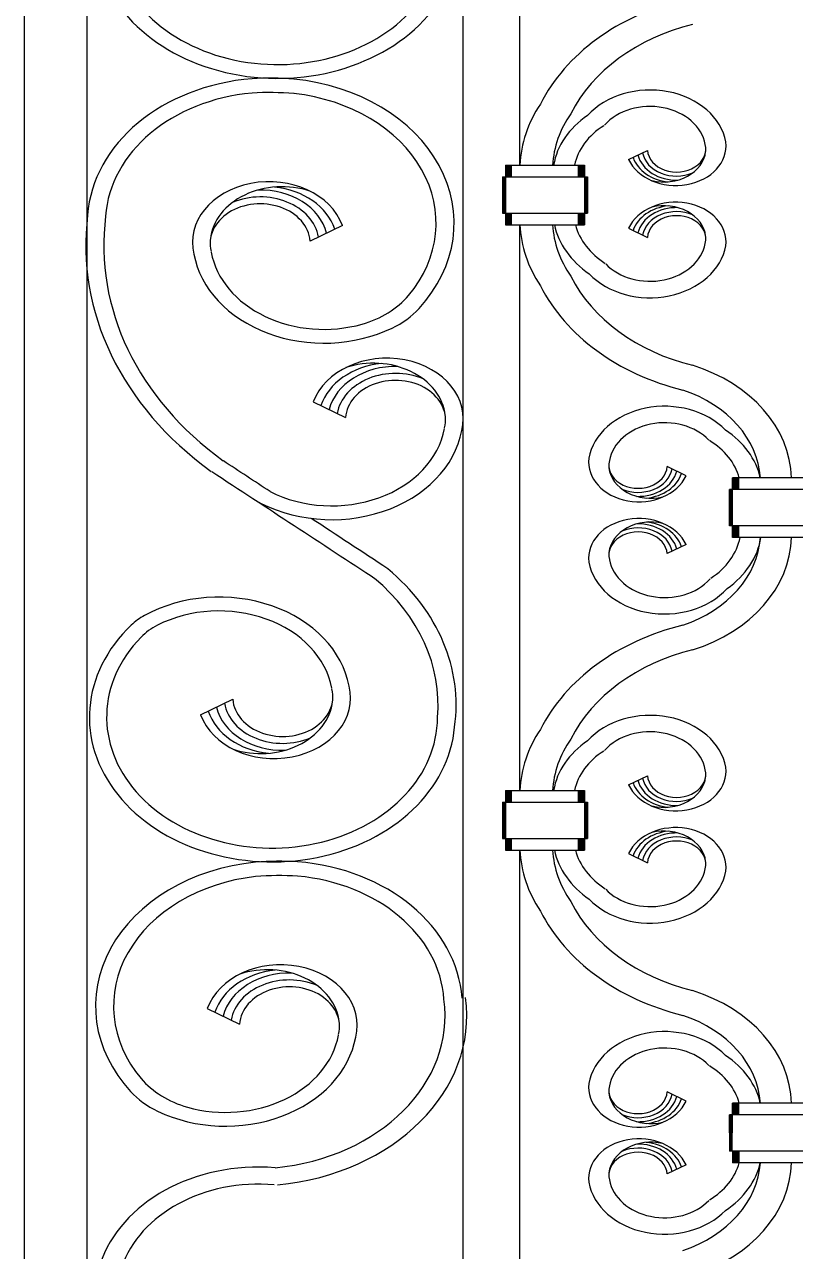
# Model space of a CAD drawing. Header units: inches. Extents: x 60.8 to 83.7, y 23.1 to 43.8.
# Drawn here: x 66.774 to 67.202, y 25.666 to 26.347 of the extents above; entities that cross this region are included whole.
import ezdxf

# ---------------------------------------------------------------- set-up
doc = ezdxf.new("R2010")
doc.units = ezdxf.units.IN
doc.header["$LTSCALE"] = 0.9
doc.header["$MEASUREMENT"] = 0
doc.styles.get("Standard").update_dxf_attribs({"font": 'arial.ttf'})
doc.dimstyles.get("Standard").update_dxf_attribs({"dimtxt": 0.18, "dimasz": 0.18, "dimexe": 0.18, "dimexo": 0.0625, "dimgap": 0.09, "dimtad": 0, "dimtoh": 1, "dimdec": 4, "dimzin": 0, "dimdsep": 46, "dimtxsty": 'Standard', "dimblk": 'OBLIQUE', "dimcen": 0.09, "dimadec": 0, "dimazin": 0, "dimtfac": 1, "dimtdec": 4, "dimtofl": 0, "dimtmove": 0, "dimatfit": 3, "dimldrblk": 'OBLIQUE', "dimfxl": 1, "dimtolj": 1, "dimtzin": 0, "dimarcsym": 0})

# ---------------------------------------------------------------- blocks, each defined once
blk = doc.blocks.new('_Oblique')
at = {"color": 0, "linetype": 'ByBlock', "lineweight": -2}
blk.add_line((-0.5, -0.5), (0.5, 0.5), dxfattribs=at)
blk = doc.blocks.new('*D23')
at = {"color": 0, "lineweight": -2, "transparency": 16777216}
for p, q in [((68.27376, 26.7741), (68.77471, 26.7741)), ((68.59471, 26.7741), (68.59471, 26.23749)), ((68.59471, 24.77018), (68.59471, 25.30679)), ((68.27376, 24.77018), (68.77471, 24.77018))]:
    blk.add_line(p, q, dxfattribs=at)
at = {"layer": 'Defpoints', "color": 0, "lineweight": 9, "transparency": 16777216}
for p in [(66.77376, 26.7741), (66.77376, 24.77018), (68.59471, 24.77018)]:
    blk.add_point(p, dxfattribs=at)
at = {"color": 0, "lineweight": -2, "transparency": 16777216, "xscale": 0.18, "yscale": 0.18, "zscale": 0.18}
for p, rotation in [((68.59471, 26.7741), 90), ((68.59471, 24.77018), 270)]:
    blk.add_blockref('_Oblique', p, dxfattribs=dict(at, rotation=rotation))
at = {"color": 0, "lineweight": 9, "transparency": 16777216, "insert": (68.59471, 25.77214), "char_height": 0.18, "attachment_point": 5, "rotation": 90}
blk.add_mtext('\\A1;2.0039', dxfattribs=at)

msp = doc.modelspace()

# ---------------------------------------------------------------- linework, layer by layer
at = {"lineweight": 9}
for p, q in [((66.77376, 24.77018), (66.77376, 26.7741)), ((66.77376, 24.77018), (66.77376, 26.7741)), ((66.8083, 26.75737), (66.8083, 25.73146)), ((67.01744, 26.58217), (67.01744, 25.73146)), ((67.04881, 26.55446), (67.04881, 26.26933)), ((67.1095, 26.27248), (67.11994, 26.27755)), ((67.04108, 26.26933), (67.08505, 26.26933)), ((67.04108, 26.26933), (67.04108, 26.23623)), ((67.04189, 26.26933), (67.04189, 26.26289)), ((67.04254, 26.26933), (67.04254, 26.26289)), ((67.04303, 26.26933), (67.04303, 26.26289)), ((67.04344, 26.26933), (67.04344, 26.26289)), ((67.04377, 26.26933), (67.04377, 26.26289)), ((67.04401, 26.26933), (67.04401, 26.26289)), ((67.04417, 26.26933), (67.04417, 26.26289)), ((67.0814, 26.26933), (67.0814, 26.26289)), ((67.08196, 26.26933), (67.08196, 26.26289)), ((67.08212, 26.26933), (67.08212, 26.26289)), ((67.08236, 26.26933), (67.08236, 26.26289)), ((67.08269, 26.26933), (67.08269, 26.26289)), ((67.0831, 26.26933), (67.0831, 26.26289)), ((67.08359, 26.26933), (67.08359, 26.26289)), ((67.08424, 26.26933), (67.08424, 26.26289)), ((67.08505, 26.26933), (67.08505, 26.26289)), ((67.08505, 26.26933), (67.08505, 26.23623)), ((67.03945, 26.26289), (67.08668, 26.26289)), ((67.03945, 26.26289), (67.03945, 26.24268)), ((67.03994, 26.26289), (67.03994, 26.24268)), ((67.04034, 26.26289), (67.04034, 26.24268)), ((67.04067, 26.26289), (67.04067, 26.24268)), ((67.04083, 26.26289), (67.04083, 26.24268)), ((67.0853, 26.26289), (67.0853, 26.24268)), ((67.08546, 26.26289), (67.08546, 26.24268)), ((67.08578, 26.26289), (67.08578, 26.24268)), ((67.08619, 26.26289), (67.08619, 26.24268)), ((67.08668, 26.26289), (67.08668, 26.24268)), ((67.03945, 26.24268), (67.08668, 26.24268)), ((67.04189, 26.24268), (67.04189, 26.23623)), ((67.04254, 26.24268), (67.04254, 26.23623)), ((67.04303, 26.24268), (67.04303, 26.23623)), ((67.04344, 26.24268), (67.04344, 26.23623)), ((67.04377, 26.24268), (67.04377, 26.23623)), ((67.04401, 26.24268), (67.04401, 26.23623)), ((67.04417, 26.24268), (67.04417, 26.23623)), ((67.0814, 26.24268), (67.0814, 26.23623)), ((67.08196, 26.24268), (67.08196, 26.23623)), ((67.08212, 26.24268), (67.08212, 26.23623)), ((67.08236, 26.24268), (67.08236, 26.23623)), ((67.08269, 26.24268), (67.08269, 26.23623)), ((67.0831, 26.24268), (67.0831, 26.23623)), ((67.08359, 26.24268), (67.08359, 26.23623)), ((67.08424, 26.24268), (67.08424, 26.23623)), ((67.08505, 26.24268), (67.08505, 26.23623)), ((66.95044, 26.23584), (66.93255, 26.22715)), ((67.04108, 26.23623), (67.08505, 26.23623)), ((67.04881, 26.23623), (67.04881, 25.92178)), ((67.1095, 26.23424), (67.11994, 26.22917)), ((66.93421, 26.13774), (66.9521, 26.12905)), ((67.1414, 26.09671), (67.13096, 26.10178)), ((67.26055, 26.09556), (67.16716, 26.09556)), ((67.16716, 26.06246), (67.16716, 26.09556)), ((67.16716, 26.08911), (67.16716, 26.09556)), ((67.16798, 26.08911), (67.16798, 26.09556)), ((67.16863, 26.08911), (67.16863, 26.09556)), ((67.16912, 26.08911), (67.16912, 26.09556)), ((67.16952, 26.08911), (67.16952, 26.09556)), ((67.16985, 26.08911), (67.16985, 26.09556)), ((67.17009, 26.08911), (67.17009, 26.09556)), ((67.17026, 26.08911), (67.17026, 26.09556)), ((67.17081, 26.08911), (67.17081, 26.09556)), ((67.26218, 26.08911), (67.16553, 26.08911)), ((67.16553, 26.0689), (67.16553, 26.08911)), ((67.16602, 26.0689), (67.16602, 26.08911)), ((67.16643, 26.0689), (67.16643, 26.08911)), ((67.16675, 26.0689), (67.16675, 26.08911)), ((67.16692, 26.0689), (67.16692, 26.08911)), ((67.26218, 26.0689), (67.16553, 26.0689)), ((67.16716, 26.06246), (67.16716, 26.0689)), ((67.26055, 26.06246), (67.16716, 26.06246)), ((67.16798, 26.06246), (67.16798, 26.0689)), ((67.16863, 26.06246), (67.16863, 26.0689)), ((67.16912, 26.06246), (67.16912, 26.0689)), ((67.16952, 26.06246), (67.16952, 26.0689)), ((67.16985, 26.06246), (67.16985, 26.0689)), ((67.17009, 26.06246), (67.17009, 26.0689)), ((67.17026, 26.06246), (67.17026, 26.0689)), ((67.17081, 26.06246), (67.17081, 26.0689)), ((67.1414, 26.05847), (67.13096, 26.0534)), ((66.87158, 25.96379), (66.88948, 25.97249)), ((67.1095, 25.92493), (67.11994, 25.93)), ((67.04108, 25.92178), (67.08505, 25.92178)), ((67.04108, 25.92178), (67.04108, 25.88868)), ((67.04189, 25.92178), (67.04189, 25.91534)), ((67.04254, 25.92178), (67.04254, 25.91534)), ((67.04303, 25.92178), (67.04303, 25.91534)), ((67.04344, 25.92178), (67.04344, 25.91534)), ((67.04377, 25.92178), (67.04377, 25.91534)), ((67.04401, 25.92178), (67.04401, 25.91534)), ((67.04417, 25.92178), (67.04417, 25.91534)), ((67.0814, 25.92178), (67.0814, 25.91534)), ((67.08196, 25.92178), (67.08196, 25.91534)), ((67.08212, 25.92178), (67.08212, 25.91534)), ((67.08236, 25.92178), (67.08236, 25.91534)), ((67.08269, 25.92178), (67.08269, 25.91534)), ((67.0831, 25.92178), (67.0831, 25.91534)), ((67.08359, 25.92178), (67.08359, 25.91534)), ((67.08424, 25.92178), (67.08424, 25.91534)), ((67.08505, 25.92178), (67.08505, 25.91534)), ((67.08505, 25.92178), (67.08505, 25.88868)), ((67.03945, 25.91534), (67.08668, 25.91534)), ((67.03945, 25.91534), (67.03945, 25.89513)), ((67.03994, 25.91534), (67.03994, 25.89513)), ((67.04034, 25.91534), (67.04034, 25.89513)), ((67.04067, 25.91534), (67.04067, 25.89513)), ((67.04083, 25.91534), (67.04083, 25.89513)), ((67.0853, 25.91534), (67.0853, 25.89513)), ((67.08546, 25.91534), (67.08546, 25.89513)), ((67.08578, 25.91534), (67.08578, 25.89513)), ((67.08619, 25.91534), (67.08619, 25.89513)), ((67.08668, 25.91534), (67.08668, 25.89513)), ((67.03945, 25.89513), (67.08668, 25.89513)), ((67.04189, 25.89513), (67.04189, 25.88868)), ((67.04254, 25.89513), (67.04254, 25.88868)), ((67.04303, 25.89513), (67.04303, 25.88868)), ((67.04344, 25.89513), (67.04344, 25.88868)), ((67.04377, 25.89513), (67.04377, 25.88868)), ((67.04401, 25.89513), (67.04401, 25.88868)), ((67.04417, 25.89513), (67.04417, 25.88868)), ((67.0814, 25.89513), (67.0814, 25.88868)), ((67.08196, 25.89513), (67.08196, 25.88868)), ((67.08212, 25.89513), (67.08212, 25.88868)), ((67.08236, 25.89513), (67.08236, 25.88868)), ((67.08269, 25.89513), (67.08269, 25.88868)), ((67.0831, 25.89513), (67.0831, 25.88868)), ((67.08359, 25.89513), (67.08359, 25.88868)), ((67.08424, 25.89513), (67.08424, 25.88868)), ((67.08505, 25.89513), (67.08505, 25.88868)), ((67.04108, 25.88868), (67.08505, 25.88868)), ((67.04881, 25.88868), (67.04881, 25.73146)), ((67.1095, 25.8867), (67.11994, 25.88162)), ((66.87529, 25.80064), (66.89319, 25.79195)), ((67.1414, 25.74916), (67.13096, 25.75423)), ((67.26055, 25.74801), (67.16716, 25.74801)), ((67.16716, 25.73146), (67.16716, 25.74801)), ((67.16716, 25.74156), (67.16716, 25.74801)), ((67.16798, 25.74156), (67.16798, 25.74801)), ((67.16863, 25.74156), (67.16863, 25.74801)), ((67.16912, 25.74156), (67.16912, 25.74801)), ((67.16952, 25.74156), (67.16952, 25.74801)), ((67.16985, 25.74156), (67.16985, 25.74801)), ((67.17009, 25.74156), (67.17009, 25.74801)), ((67.17026, 25.74156), (67.17026, 25.74801)), ((67.17081, 25.74156), (67.17081, 25.74801)), ((67.26218, 25.74156), (67.16553, 25.74156)), ((67.16553, 25.73146), (67.16553, 25.74156)), ((67.16602, 25.73146), (67.16602, 25.74156)), ((67.16643, 25.73146), (67.16643, 25.74156)), ((67.16675, 25.73146), (67.16675, 25.74156)), ((66.8083, 25.73146), (66.8083, 25.19359)), ((67.01744, 25.73146), (67.01744, 25.35909)), ((67.04881, 25.73146), (67.04881, 25.57424)), ((67.16553, 25.73146), (67.16553, 25.72136)), ((67.16602, 25.73146), (67.16602, 25.72136)), ((67.16643, 25.73146), (67.16643, 25.72136)), ((67.16675, 25.73146), (67.16675, 25.72136)), ((67.16692, 25.73146), (67.16692, 25.72136)), ((67.26218, 25.72136), (67.16553, 25.72136)), ((67.16716, 25.72136), (67.16716, 25.71491)), ((67.26055, 25.71491), (67.16716, 25.71491)), ((67.16798, 25.72136), (67.16798, 25.71491)), ((67.16863, 25.72136), (67.16863, 25.71491)), ((67.16912, 25.72136), (67.16912, 25.71491)), ((67.16952, 25.72136), (67.16952, 25.71491)), ((67.16985, 25.72136), (67.16985, 25.71491)), ((67.17009, 25.72136), (67.17009, 25.71491)), ((67.17026, 25.72136), (67.17026, 25.71491)), ((67.17081, 25.72136), (67.17081, 25.71491)), ((67.1414, 25.71376), (67.13096, 25.70869))]:
    msp.add_line(p, q, dxfattribs=at)
for centre, major_axis, start_param, end_param in [((66.91432, 26.39796), (-0.1016, 0), 0.067786, 3.832357), ((66.91439, 26.39801), (-0.09196, 0), 0.003382, 3.798764), ((67.17699, 26.2664), (0.12551, 0), 1.872886, 2.761174), ((67.17699, 26.2664), (0.10733, 0), 1.872886, 2.761174), ((66.91061, 26.23713), (-0.10193, 0), -1.468682, -0.054484), ((66.91012, 26.20578), (0.14136, 0), 1.475825, 1.640866), ((66.91061, 26.23713), (-0.10193, 0), 2.51278, 4.585373), ((66.91061, 26.23713), (-0.09189, 0), -1.457485, -0.052077), ((66.9101, 26.20757), (0.12903, 0), 1.46654, 1.64739), ((66.91061, 26.23713), (0.09189, 0), -0.58636, 1.429822), ((67.12139, 26.27739), (-0.04258, 0), 3.284716, 5.66399), ((67.14925, 26.26643), (0.10026, 0), 2.658604, 3.104981), ((67.12139, 26.27739), (-0.03101, 0), 3.284716, 5.66399), ((67.14971, 26.26652), (0.08255, 0), 2.639948, 3.098576), ((67.12229, 26.26387), (-0.05489, 0), -0.865728, -0.126108), ((67.12246, 26.26405), (0.04351, 0), 2.231024, 2.98765), ((67.13571, 26.28014), (0.02795, 0), 3.495356, 6.376283), ((67.13616, 26.27834), (-0.01625, 0), 0.061988, 3.34072), ((67.1346, 26.27842), (0.02342, 0), 3.400397, 4.58213), ((67.13616, 26.27834), (0.02191, 0), 3.336638, 4.746157), ((67.13616, 26.27834), (0.01908, 0), 3.280941, 5.200817), ((67.12904, 26.27841), (0.02334, 0), 4.422247, 6.202245), ((66.90961, 26.22648), (-0.04251, 0), 3.423534, 6.479359), ((66.91693, 26.22568), (-0.04001, 0), 4.315479, 6.202245), ((66.90474, 26.22578), (-0.03757, 0), 3.336638, 4.746157), ((66.9074, 26.22565), (-0.04015, 0), 3.400397, 4.58213), ((66.90474, 26.22578), (0.02786, 0), 0.061988, 3.34072), ((66.90474, 26.22578), (0.03271, 0), 0.139349, 2.059224), ((67.13571, 26.22658), (-0.02795, 0), 3.048495, 5.929422), ((67.1346, 26.2283), (0.02342, 0), 1.701055, 2.882789), ((67.12904, 26.22831), (0.02334, 0), 0.08094, 1.860939), ((67.02323, 26.22464), (-0.21545, 0), -0.099181, 0.827599), ((67.02323, 26.22464), (0.20542, 0), 3.041304, 3.969191), ((67.13616, 26.22838), (0.02191, 0), 1.537028, 2.946547), ((67.13616, 26.22838), (0.01908, 0), 1.082368, 3.002244), ((67.13616, 26.22838), (-0.01625, 0), 2.942465, 6.221198), ((67.14925, 26.23914), (-0.10026, 0), 0.036611, 0.482989), ((67.14971, 26.23904), (-0.08255, 0), 0.043017, 0.501645), ((67.12663, 26.24413), (-0.05926, 0), 0.169247, 0.850292), ((67.1264, 26.24388), (0.04748, 0), 3.346569, 4.030972), ((67.12139, 26.22933), (0.03101, 0), 3.793341, 6.140062), ((66.94017, 26.22816), (-0.07301, 0), 0.143123, 2.115593), ((66.94017, 26.22816), (-0.0633, 0), 0.143123, 1.912662), ((67.12139, 26.22933), (0.04258, 0), 3.793341, 6.140062), ((67.17699, 26.23916), (0.10733, 0), 3.522011, 4.4103), ((67.17699, 26.23916), (0.12551, 0), 3.522011, 4.4103), ((66.94404, 26.21956), (0.05176, 0), -1.228931, -0.58636), ((66.95118, 26.21378), (0.05176, 0), -1.026, -0.628813), ((66.97504, 26.12838), (-0.04251, 0), 2.945419, 6.001244), ((66.97725, 26.12755), (-0.04015, 0), -1.440537, -0.258804), ((66.97991, 26.12768), (0.03757, 0), 1.537028, 2.946547), ((66.96771, 26.12758), (-0.04001, 0), 3.222533, 5.109299), ((67.11321, 26.09422), (-0.08676, 0), 3.161138, 4.336531), ((66.97991, 26.12768), (0.03271, 0), 1.082368, 3.002244), ((66.97991, 26.12768), (-0.02786, 0), 2.942465, 6.221198), ((67.11196, 26.09275), (0.07084, 0), 0.050042, 1.169155), ((67.1295, 26.10162), (-0.04258, 0), 3.793341, 6.140062), ((67.1295, 26.10162), (-0.03101, 0), 3.793341, 6.140062), ((66.94448, 26.13006), (0.07301, 0), 4.080634, 6.140062), ((66.94448, 26.13006), (0.0633, 0), 4.141052, 6.140062), ((67.12692, 26.08777), (-0.05661, 0), 3.316258, 4.013205), ((67.12708, 26.08804), (-0.04491, 0), 3.354626, 4.058509), ((24.4271, -14.52792), (66.62819, 0), 0.879398, 0.879904), ((67.11518, 26.10437), (0.02795, 0), 3.048495, 5.929422), ((67.11474, 26.10258), (0.01625, 0), 2.942465, 6.221198), ((24.4271, -14.52792), (66.61815, 0), 0.878123, 0.879904), ((67.12185, 26.10264), (-0.02334, 0), 0.08094, 1.860939), ((67.11474, 26.10258), (-0.01908, 0), 1.082368, 3.002244), ((67.11474, 26.10258), (-0.02191, 0), 1.537028, 2.946547), ((67.11629, 26.10265), (-0.02342, 0), 1.701055, 2.882789), ((24.4271, -14.52792), (66.62819, 0), 0.878123, 0.878954), ((67.11518, 26.05081), (-0.02795, 0), 3.495356, 6.376283), ((67.12185, 26.05255), (0.02334, 0), 1.280654, 3.060652), ((67.11474, 26.05261), (-0.02191, 0), 3.336638, 4.746157), ((67.11629, 26.05253), (0.02342, 0), 0.258804, 1.440537), ((67.11474, 26.05261), (0.01625, 0), 0.061988, 3.34072), ((67.11474, 26.05261), (-0.01908, 0), 3.280941, 5.200817), ((67.11196, 26.06526), (0.07084, 0), -1.169155, -0.050042), ((67.11321, 26.0638), (0.08676, 0), -1.194939, -0.019545), ((67.12599, 26.06782), (0.04594, 0), -0.88405, -0.147937), ((67.12607, 26.06799), (-0.05741, 0), 2.296601, 3.019571), ((67.1295, 26.05356), (0.04258, 0), 3.284716, 5.66399), ((67.1295, 26.05356), (0.03101, 0), 3.284716, 5.66399), ((66.8742, 25.96933), (0.13945, 0), -0.111455, 0.756235), ((66.8742, 25.96933), (0.13945, 0), -0.111455, 0.756235), ((66.8742, 25.96933), (0.12941, 0), -0.0686, 0.756235), ((66.88185, 25.97147), (-0.07301, 0), 3.284716, 5.314444), ((66.88185, 25.97147), (-0.0633, 0), 3.284716, 5.283454), ((66.86102, 25.99546), (-0.03622, 0), -0.968741, -0.690765), ((66.91141, 25.9625), (0.1016, 0), 2.450828, 6.215399), ((66.86722, 25.9895), (0.03622, 0), 2.141861, 2.484421), ((67.17699, 25.91885), (0.12551, 0), 1.872886, 2.761174), ((66.91135, 25.96256), (0.09196, 0), 2.484421, 6.279803), ((67.17699, 25.91885), (-0.10733, 0), -1.268707, -0.380418), ((66.91242, 25.97315), (-0.04251, 0), 0.281942, 3.337766), ((66.91728, 25.97385), (0.02786, 0), 3.20358, 6.482313), ((66.91728, 25.97385), (-0.03757, 0), 0.195046, 1.604564), ((66.91728, 25.97385), (0.03271, 0), 3.280941, 5.200817), ((66.90509, 25.97396), (-0.04001, 0), 1.173886, 3.060652), ((66.91463, 25.97398), (-0.04015, 0), 0.258804, 1.440537), ((67.12139, 25.92984), (-0.04258, 0), 3.284716, 5.66399), ((67.14925, 25.91888), (0.10026, 0), 2.658604, 3.104981), ((67.12139, 25.92984), (-0.03101, 0), 3.284716, 5.66399), ((67.14971, 25.91897), (0.08255, 0), 2.639948, 3.098576), ((67.12229, 25.91632), (-0.05489, 0), -0.865728, -0.126108), ((67.12246, 25.9165), (-0.04351, 0), -0.910569, -0.153942), ((67.13571, 25.93259), (0.02795, 0), 3.495356, 6.376283), ((67.13616, 25.9308), (-0.01625, 0), 0.061988, 3.34072), ((67.1346, 25.93087), (0.02342, 0), 3.400397, 4.58213), ((67.13616, 25.9308), (0.02191, 0), 3.336638, 4.746157), ((67.13616, 25.9308), (0.01908, 0), 3.280941, 5.200817), ((67.12904, 25.93086), (0.02334, 0), 4.422247, 6.202245), ((67.13571, 25.87903), (-0.02795, 0), 3.048495, 5.929422), ((67.1346, 25.88075), (0.02342, 0), 1.701055, 2.882789), ((67.12904, 25.88077), (0.02334, 0), 0.08094, 1.860939), ((67.13616, 25.88083), (0.02191, 0), 1.537028, 2.946547), ((67.13616, 25.88083), (0.01908, 0), 1.082368, 3.002244), ((67.13616, 25.88083), (-0.01625, 0), 2.942465, 6.221198), ((67.14925, 25.89159), (-0.10026, 0), 0.036611, 0.482989), ((67.14971, 25.89149), (-0.08255, 0), 0.043017, 0.501645), ((67.12663, 25.89658), (-0.05926, 0), 0.169247, 0.850292), ((67.1264, 25.89633), (-0.04748, 0), 0.204977, 0.889379), ((66.91512, 25.80193), (0.10193, 0), 1.697812, 3.770406), ((66.91562, 25.77058), (0.14136, 0), 1.500726, 1.665768), ((66.91512, 25.80193), (0.10193, 0), 0.054484, 1.468682), ((67.12139, 25.88178), (0.03101, 0), 3.793341, 6.140062), ((66.91512, 25.80193), (-0.09189, 0), -1.429822, 0.58636), ((66.91564, 25.77237), (-0.12903, 0), 4.635796, 4.816645), ((66.91512, 25.80193), (-0.09189, 0), 3.19367, 4.599078), ((67.12139, 25.88178), (0.04258, 0), 3.793341, 6.140062), ((67.17699, 25.89162), (0.10733, 0), 3.522011, 4.4103), ((67.17699, 25.89162), (0.12551, 0), 3.522011, 4.4103), ((66.91613, 25.79128), (0.04251, 0), -0.196174, 2.859651), ((66.91834, 25.79045), (0.04015, 0), 1.701055, 2.882789), ((66.921, 25.79058), (-0.03757, 0), 4.678621, 6.08814), ((66.921, 25.79058), (-0.03271, 0), 4.223961, 6.143837), ((66.9088, 25.79048), (-0.04001, 0), 3.222533, 5.109299), ((66.921, 25.79058), (0.02786, 0), -0.199128, 3.079605), ((67.11321, 25.74667), (-0.08676, 0), 3.161138, 4.336531), ((66.89994, 25.79657), (0.10757, 0), -1.449335, 0.107666), ((66.89994, 25.79657), (0.11964, 0), -1.449335, 0.107666), ((67.11196, 25.74521), (0.07084, 0), 0.050042, 1.169155), ((67.1295, 25.75407), (-0.04258, 0), 3.793341, 6.140062), ((66.88557, 25.79296), (-0.07301, 0), 1.026, 2.998469), ((66.88557, 25.79296), (-0.0633, 0), 1.228931, 2.998469), ((67.1295, 25.75407), (-0.03101, 0), 3.793341, 6.140062), ((67.12692, 25.74023), (-0.05661, 0), 3.316258, 4.013205), ((67.12708, 25.7405), (-0.04491, 0), 3.354626, 4.058509), ((66.8817, 25.78436), (-0.05176, 0), 0.58636, 1.228931), ((67.11518, 25.75682), (0.02795, 0), 3.048495, 5.929422), ((67.11474, 25.75503), (0.01625, 0), 2.942465, 6.221198), ((66.87456, 25.77858), (-0.05176, 0), 0.628813, 1.026), ((67.12185, 25.75509), (-0.02334, 0), 0.08094, 1.860939), ((67.11474, 25.75503), (-0.01908, 0), 1.082368, 3.002244), ((67.11474, 25.75503), (-0.02191, 0), 1.537028, 2.946547), ((67.11629, 25.7551), (-0.02342, 0), 1.701055, 2.882789), ((67.11518, 25.7061), (-0.02795, 0), 3.495356, 6.376283), ((67.11474, 25.70789), (0.01625, 0), 0.061988, 3.34072), ((67.12185, 25.70783), (0.02334, 0), 1.280654, 3.060652), ((67.11474, 25.70789), (-0.01908, 0), 3.280941, 5.200817), ((67.11474, 25.70789), (-0.02191, 0), 3.336638, 4.746157), ((67.11629, 25.70782), (-0.02342, 0), 3.400397, 4.58213), ((66.9036, 25.6408), (0.09056, 0), 1.467034, 4.316061), ((67.11196, 25.71771), (-0.07084, 0), 1.972438, 3.091551), ((67.11321, 25.71625), (0.08676, 0), -1.194939, -0.019545), ((67.12708, 25.72242), (-0.04491, 0), 2.224676, 2.928559), ((67.12692, 25.7227), (0.05661, 0), -0.871612, -0.174665), ((66.90363, 25.64079), (-0.07853, 0), 4.598974, 7.446827), ((67.1295, 25.70885), (-0.04258, 0), 0.143123, 2.489844), ((67.1295, 25.70885), (-0.03101, 0), 0.143123, 2.489844)]:
    msp.add_ellipse(centre, major_axis=major_axis, ratio=0.79131, start_param=start_param, end_param=end_param, dxfattribs=at)

# ---------------------------------------------------------------- dimensions: what is measured, and where the dimension line sits
dim = msp.add_linear_dim(base=(68.59471, 24.77018), p1=(66.77376, 26.7741), p2=(66.77376, 24.77018), angle=90, dimstyle='Standard', override={"dimexo": 1.5}, dxfattribs=at)
dim.commit()
dim.dimension.update_dxf_attribs({"geometry": '*D23', "text_midpoint": (68.59471, 25.77214)})

doc.saveas('drawing.dxf')
